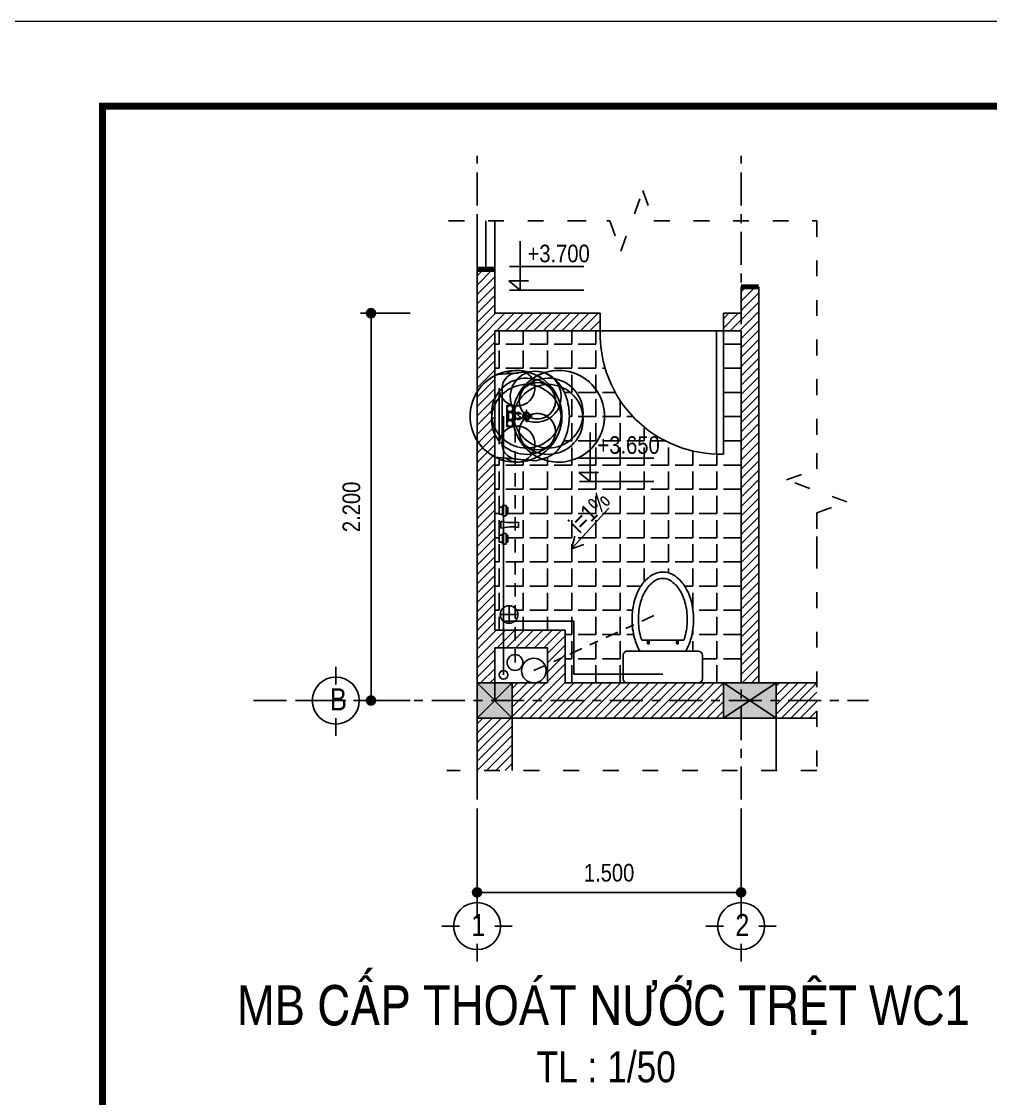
# Model space of a CAD drawing. Header units: millimetres. Extents: x -341 to 79, y 65 to 137.
# Drawn here: x -214.34 to -203.33, y 125.08 to 137.31 of the extents above; entities that cross this region are included whole.
import ezdxf

# ---------------------------------------------------------------- set-up
doc = ezdxf.new("R2010")
doc.units = ezdxf.units.MM
doc.header["$LTSCALE"] = 0.3
doc.header["$MEASUREMENT"] = 0
for name, pattern in [('ACAD_ISO03W100', [30, 12, -18]), ('CENTER', [2, 1.25, -0.25, 0.25, -0.25]), ('DASHDOTX2', [2, 1, -0.5, 0, -0.5]), ('DASHEDX2', [1.5, 1, -0.5])]:
    doc.linetypes.add(name, pattern=pattern)
doc.layers.get('0').update_dxf_attribs({"linetype": 'CONTINUOUS', "lineweight": 13})
doc.layers.get('DEFPOINTS').update_dxf_attribs({"linetype": 'CONTINUOUS', "lineweight": 13})
for name, color, linetype in [('CHU', 3, 'CONTINUOUS'), ('CHUSO', 141, 'CONTINUOUS'), ('HACTH', 8, 'CONTINUOUS'), ('HATCH', 8, 'CONTINUOUS'), ('KHUNG', 6, 'CONTINUOUS'), ('KT', 8, 'CONTINUOUS'), ('LAYER 1', 1, 'CONTINUOUS'), ('LAYER 7', 7, 'CONTINUOUS'), ('LAYER1', 1, 'CONTINUOUS'), ('LAYER3', 34, 'CONTINUOUS'), ('LAYER5', 5, 'CONTINUOUS'), ('LAYER7', 7, 'CONTINUOUS'), ('LAYER8', 8, 'CONTINUOUS'), ('ong', 5, 'CONTINUOUS'), ('THIETBI', 25, 'CONTINUOUS'), ('TUONG', 7, 'CONTINUOUS')]:
    doc.layers.add(name, color=color, linetype=linetype)
doc.styles.add('ATTR', font='romans.shx', dxfattribs={"width": 0.8, "height": 0.7})
doc.styles.add('HELVE-KT', font='VHELVCN.TTF')
doc.dimstyles.new('1-50', dxfattribs={"dimtxt": 0.2, "dimasz": 0.12, "dimexe": 0.12, "dimexo": 0.2, "dimgap": 0.12, "dimtad": 1, "dimdec": 3, "dimlfac": 0.5, "dimzin": 4, "dimdsep": 46, "dimtxsty": 'HELVE-KT', "dimblk1": 'DOT', "dimblk2": 'DOT', "dimsah": 1, "dimcen": -0.18, "dimadec": 3, "dimazin": 0, "dimtfac": 1, "dimtdec": 3, "dimtmove": 2, "dimatfit": 3, "dimldrblk": 'DOT', "dimfxl": 0, "dimtolj": 1, "dimtzin": 4, "dimarcsym": 0})

# ---------------------------------------------------------------- blocks, each defined once
blk = doc.blocks.new('_DOT')
at = {"color": 0, "linetype": 'ByBlock'}
blk.add_line((-0.5, 0), (-1, 0), dxfattribs=at)
at = {"color": 0, "linetype": 'ByBlock', "const_width": 0.5}
blk.add_lwpolyline([(-0.25, 0, 1), (0.25, 0, 1)], format="xyb", close=True, dxfattribs=at)
blk = doc.blocks.new('*D63')
at = {"layer": 'DEFPOINTS', "color": 0, "lineweight": -2, "ltscale": 5}
for p in [(-209.1595397607274, 128.554476332347), (-206.1595397607274, 128.554476332347), (-206.1595397607274, 127.4170804227089)]:
    blk.add_point(p, dxfattribs=at)
at = {"layer": 'LAYER 1', "color": 0, "lineweight": -2, "ltscale": 5}
for p, q in [((-209.1595397607274, 128.354476332347), (-209.1595397607274, 127.2970804227089)), ((-206.1595397607274, 128.354476332347), (-206.1595397607274, 127.2970804227089)), ((-209.0395397607274, 127.4170804227089), (-206.2795397607274, 127.4170804227089))]:
    blk.add_line(p, q, dxfattribs=at)
at = {"layer": 'LAYER 1', "color": 0, "lineweight": -2, "ltscale": 5, "xscale": 0.12, "yscale": 0.12, "zscale": 0.12, "rotation": 180}
blk.add_blockref('_DOT', (-209.1595397607274, 127.4170804227089), dxfattribs=at)
at = {"layer": 'LAYER 1', "color": 0, "lineweight": -2, "ltscale": 5, "xscale": 0.12, "yscale": 0.12, "zscale": 0.12}
blk.add_blockref('_DOT', (-206.1595397607274, 127.4170804227089), dxfattribs=at)
at = {"layer": 'LAYER 1', "color": 0, "ltscale": 5, "insert": (-207.6595397607274, 127.6392137560422), "char_height": 0.2, "attachment_point": 5, "style": 'HELVE-KT'}
blk.add_mtext('\\A1;1.500', dxfattribs=at)
blk = doc.blocks.new('TOILET')
at = {"layer": 'THIETBI', "linetype": 'Continuous'}
for p, q in [((2.25, 0), (-2.25, 0)), ((-2.5, -0.25), (-2.5, -1.75)), ((2.5, -1.75), (2.5, -0.25)), ((-2.25, -2), (2.25, -2)), ((-1.328885587445484, -2.699999999999932), (1.328885587445484, -2.699999999999989)), ((-0.9619002962733703, -2.476023252835319), (-0.9619002962733703, -2.701023903222449)), ((-0.8643275165757132, -2.476023252835319), (-0.9619002962733703, -2.476023252835319)), ((-0.9619002962733703, -2.701023903222449), (-0.8643275165757132, -2.701023903222449)), ((-0.8643275165757132, -2.701023903222449), (-0.8643275165757132, -2.476023252835319)), ((0.8619205168486133, -2.701023903222449), (0.8619205168486133, -2.476023252835319)), ((0.8619205168486133, -2.476023252835319), (0.959493296546043, -2.476023252835319)), ((0.959493296546043, -2.701023903222449), (0.8619205168486133, -2.701023903222449)), ((0.959493296546043, -2.476023252835319), (0.959493296546043, -2.701023903222449))]:
    blk.add_line(p, q, dxfattribs=at)
for centre, radius, start, end in [((-2.25, -0.25), 0.25, 90, 180), ((2.25, -0.25), 0.25, 0, 90), ((-2.25, -1.75), 0.25, 180, 270), ((1.337938406279363, -3.661379033137678), 3.234819193328465, 149.0965747149677, 164.9268623414033), ((-1.337938406280728, -3.661379033138246), 3.234819193329836, 15.07313765860166, 30.90342528502951), ((2.25, -1.75), 0.25, 270, 0), ((1.337938406279363, -3.661379033137166), 2.834819193328285, 160.1759760614096, 164.9268623413951), ((-1.337938406280728, -3.661379033138019), 2.834819193329868, 15.07313765856473, 19.82402393859776), ((2.637457049974273, -4.011362538314529), 4.580641306093185, 164.9268623414104, 180.0000000000054), ((2.637457049974046, -4.011362538315211), 4.180641306093212, 164.9268623413889, 179.9999999999965), ((-2.637457049976319, -4.011362538315325), 4.180641306095254, 5.063761851311246e-12, 15.07313765857124), ((-2.637457049976319, -4.0113625383147), 4.580641306095231, 359.9999999999972, 15.07313765858606), ((2.637457049976774, -4.011362538314927), 4.580641306095572, 180, 195.0731376585856), ((2.637457049976547, -4.011362538314529), 4.180641306095595, 180.0000000000051, 195.0731376585643), ((-2.6374570499745, -4.011362538314586), 4.180641306093665, 344.9268623413959, 359.9999999999953), ((-2.637457049974728, -4.011362538315325), 4.580641306093639, 344.9268623414112, 5.332585182154509e-12), ((1.337938406280728, -4.361346043491835), 3.234819193329827, 195.0731376585933, 213.0315475788831), ((1.337938406280728, -4.361346043491494), 2.834819193329956, 195.0731376585625, 213.0315475788917), ((-1.337938406279591, -4.36134604349229), 2.834819193328596, 326.9684524211129, 344.9268623413986), ((-1.337938406279591, -4.361346043492233), 3.234819193328677, 326.9684524211115, 344.9268623414048), ((0.5168646681931932, -4.895200544554314), 1.85545066632798, 213.0315475788863, 237.5002250693021), ((-0.5168646681929658, -4.89520054455437), 1.855450666327776, 302.4997749306895, 326.968452421117), ((0.5168646681929658, -4.8952005445542), 2.255450666327983, 213.0315475788855, 237.5002250693039), ((0, -5.706522592530462), 0.8934774074695488, 237.5002250693035, 270), ((0, -5.706522592530519), 0.8934774074695326, 270, 302.4997749306894), ((-0.5168646681929658, -4.8952005445542), 2.255450666327892, 302.4997749306941, 326.9684524211124), ((0, -5.706522592530348), 1.293477407469652, 237.5002250693031, 270), ((0, -5.706522592530519), 1.293477407469453, 270, 302.4997749307029)]:
    blk.add_arc(centre, radius, start, end, dxfattribs=at)
blk = doc.blocks.new('la')
at = {"layer": 'THIETBI', "linetype": 'Continuous'}
for p, q in [((-5933.44379870165, 607096.9278938042), (-5954.657236116378, 607330.2757053494)), ((-5700.095987156405, 607309.1017654629), (-5700.095987156405, 607252.294578268)), ((-5445.534738199225, 607330.2757053494), (-5466.748175613953, 607096.9278938042)), ((-5700.095987156405, 607278.0555106837), (-5734.787105645424, 607278.0555106837)), ((-5710.190800530276, 607249.5658061604), (-5715.470036458595, 607195.7922466656)), ((-5665.404868668316, 607278.0555106837), (-5700.095987156405, 607278.0555106837)), ((-5684.721937854214, 607195.7922466656), (-5690.001173785327, 607249.5658061604)), ((-5944.168579871206, 607224.2085182804), (-5944.168579871206, 607229.5737794738)), ((-5759.493611915408, 607200.4494683815), (-5715.012812269291, 607200.4494683815)), ((-5759.493611915408, 607183.478718451), (-5759.493611915408, 607200.4494683815)), ((-5759.493611915408, 607166.5079685205), (-5759.493611915408, 607183.478718451)), ((-5719.692424225992, 607191.9640934139), (-5727.825761422886, 607191.9640934139)), ((-5727.825761422886, 607174.9933434834), (-5672.366212892717, 607174.9933434834)), ((-5725.552112052588, 607183.478718451), (-5716.678920921309, 607183.478718451)), ((-5685.179162046312, 607200.4494683815), (-5640.698362400195, 607200.4494683815)), ((-5674.639862261152, 607183.478718451), (-5683.513053392431, 607183.478718451)), ((-5672.366212892717, 607191.9640934139), (-5680.499550089611, 607191.9640934139)), ((-5640.698362400195, 607200.4494683815), (-5640.698362400195, 607183.478718451)), ((-5640.698362400195, 607183.478718451), (-5640.698362400195, 607166.5079685205)), ((-5456.023394444397, 607229.5737794738), (-5456.023394444397, 607224.2085182804)), ((-5700.095987156405, 607139.3547686327), (-5859.314830218813, 607139.3547686327)), ((-5859.31483021858, 607122.3840186977), (-5540.877144096539, 607122.3840186978)), ((-5700.095987156405, 607166.5079685205), (-5759.493611915408, 607166.5079685205)), ((-5640.698362400195, 607166.5079685205), (-5700.095987156405, 607166.5079685205)), ((-5540.87714409679, 607139.3547686327), (-5700.095987156405, 607139.3547686327)), ((-5466.748175613953, 607096.9278938042), (-5933.44379870165, 607096.9278938042))]:
    blk.add_line(p, q, dxfattribs=at)
for centre, radius in [((-5700.095987156172, 607278.0555106841), 21.21343741315687), ((-5700.095987156172, 607278.0555106841), 16.9707499305255), ((-5742.522861982834, 607183.4787184515), 16.9707499305255), ((-5657.669112330441, 607183.4787184515), 16.9707499305255)]:
    blk.add_circle(centre, radius, dxfattribs=at)
for centre, radius, start, end in [((-5744.464750194129, 607315.4400154066), 151.686082919052, 126.1394149328383, 150.4377224630194), ((-5716.921617746491, 607277.7234812875), 198.3889853030901, 106.8298526196501, 126.1394149328383), ((-5698.920439606671, 607218.2127808502), 260.5626604476124, 90, 106.8298526196501), ((-5698.920439606671, 607218.2127808502), 260.5626604477563, 73.17014738034992, 90), ((-5680.919261464987, 607277.7234812875), 198.3889853030873, 53.86058506716174, 73.17014738034992), ((-5653.376129020144, 607315.4400154066), 151.686082919055, 29.56227753698059, 53.86058506716174), ((-5786.622446788613, 607339.3522209723), 103.2189295367069, 150.4377224630194, 180), ((-5611.218432424728, 607339.3522209723), 103.2189295367252, 0, 29.56227753698059), ((-5809.756896741826, 607330.2757053499), 144.9003393737205, 180, 190.3888578116886), ((-5786.622446788613, 607339.3522209723), 103.2189295367414, 180, 209.5622775369806), ((-5611.218432424728, 607339.3522209723), 103.2189295367332, 330.4377224630194, 0), ((-5744.464750194129, 607363.2644265287), 151.6860829190531, 209.5622775369806, 233.8605850671617), ((-5716.921617746491, 607400.9809606525), 198.3889853029024, 233.8605850671617, 253.1701473803499), ((-5700.095987156172, 607232.2578273343), 20.03675093646151, 59.74728664221707, 120.2527133577829), ((-5680.919261464987, 607400.9809606525), 198.3889853030186, 286.8298526196501, 306.1394149328383), ((-5653.376129020144, 607363.2644265287), 151.686082919052, 306.1394149328383, 330.4377224630194), ((-5859.31483021858, 607224.2085182809), 84.85374965263226, 180, 270), ((-5698.920439606671, 607460.4916610897), 260.5626604475996, 253.1701473803499, 266.458658478582), ((-5719.692424225759, 607196.2067809005), 4.242687482640058, 270, 354.3929373133142), ((-5698.920439606671, 607460.4916610897), 260.5626604477354, 273.0264019199498, 286.8298526196501), ((-5680.499550089378, 607196.2067809005), 4.242687482625124, 185.6070626866857, 270), ((-5540.877144096557, 607224.2085182809), 84.85374965263226, 270, 0), ((-5859.31483021858, 607224.2085182809), 101.8244995831652, 218.2452544057623, 270), ((-5540.877144096557, 607224.2085182809), 101.8244995831627, 270, 321.7547455942377)]:
    blk.add_arc(centre, radius, start, end, dxfattribs=at)
blk.add_spline([(-5445.534738204817, 607330.275705352), (-5488.399266112272, 607435.7992354915), (-5558.166908814947, 607489.0372223724), (-5649.338553096775, 607517.3672669327), (-5750.853421221862, 607517.367266933), (-5842.025065503458, 607489.0372223728), (-5911.792708206598, 607435.7992354913), (-5950.069890455718, 607366.4471325721), (-5954.657236119176, 607330.275705352)], degree=3, dxfattribs=at)
blk = doc.blocks.new('WALFCT1T')
for p, q in [((-5.5, -1), (-5, -1)), ((-5.5, -2), (-5.5, -1)), ((-2.5, -2), (-5.5, -2)), ((-5, -2), (-5, -2.5)), ((-5, -2.5), (-3, -2.5)), ((-3, -1), (-2.5, -1)), ((-3, -2.5), (-3, -2)), ((-2.5, -1), (-2.5, -2)), ((-1, -0.5), (1, -0.5)), ((2.5, -1), (3, -1)), ((2.5, -2), (2.5, -1)), ((5.5, -2), (2.5, -2)), ((3, -2), (3, -2.5)), ((3, -2.5), (5, -2.5)), ((5, -1), (5.5, -1)), ((5, -2.5), (5, -2)), ((5.5, -1), (5.5, -2)), ((0.75, -5.5), (-0.75, -5.5))]:
    blk.add_line(p, q)
for points in [[(-3, 0), (-3, -1), (-5, -1), (-5, 0)], [(-0.25, -0.5), (-0.25, 0), (0.25, 0), (0.25, -0.5)], [(5, 0), (5, -1), (3, -1), (3, 0)]]:
    blk.add_lwpolyline(points, close=True)
for centre, radius, start, end in [((-13.26580000000001, -3.619500000000016), 12.65625, 351.4554000000001, 14.26943), ((13.26579999999998, -3.619500000000016), 12.65624, 165.7306, 188.5446)]:
    blk.add_arc(centre, radius, start, end)
at = {"style": 'ATTR', "width": 0.8, "flags": 9}
blk.add_attdef('ESTCODE', (0, 0), '', height=0.7, dxfattribs=at)
blk = doc.blocks.new('*D64')
at = {"layer": 'DEFPOINTS', "color": 0, "lineweight": -2, "ltscale": 5}
for p in [(-210.3648398255447, 133.9964432168837), (-209.7206986879302, 133.9964432168837), (-209.7206986879302, 129.5964432168604)]:
    blk.add_point(p, dxfattribs=at)
at = {"layer": 'LAYER 1', "color": 0, "lineweight": -2, "ltscale": 5}
for p, q in [((-209.9206986879302, 133.9964432168837), (-210.4848398255447, 133.9964432168837)), ((-210.3648398255447, 129.7164432168604), (-210.3648398255447, 133.8764432168837)), ((-209.9206986879302, 129.5964432168604), (-210.4848398255447, 129.5964432168604))]:
    blk.add_line(p, q, dxfattribs=at)
at = {"layer": 'LAYER 1', "color": 0, "lineweight": -2, "ltscale": 5, "xscale": 0.12, "yscale": 0.12, "zscale": 0.12}
for p, rotation in [((-210.3648398255447, 133.9964432168837), 90), ((-210.3648398255447, 129.5964432168604), 270)]:
    blk.add_blockref('_DOT', p, dxfattribs=dict(at, rotation=rotation))
at = {"layer": 'LAYER 1', "color": 0, "ltscale": 5, "insert": (-210.5869731588781, 131.796443216872), "char_height": 0.2, "attachment_point": 5, "rotation": 90, "style": 'HELVE-KT'}
blk.add_mtext('\\A1;2.200', dxfattribs=at)

msp = doc.modelspace()

# ---------------------------------------------------------------- hatches: boundary and pattern name
at = {"layer": 'HATCH', "ltscale": 5}
h = msp.add_hatch(dxfattribs=at)
h.set_pattern_fill('ANSI31', color=256, scale=0.6, style=0)
h.set_pattern_definition([(45, (-209.1595397607419, 128.8011588293213), (-0.05303300858899106, 0.05303300858899106), [])])
h.paths.add_polyline_path([(-206.3595397607972, 129.7964432169302), (-208.1595397608584, 129.7964432169302), (-208.1595397608438, 130.3964432169652), (-208.959539760774, 130.396443216907), (-208.9595397607885, 133.7964432169885), (-207.7595397608205, 133.7964432169885), (-207.7595397608205, 133.9964432168255), (-208.959539760774, 133.9964432168837), (-208.959539760774, 134.4964432168837), (-209.1595397607419, 134.4964432168837), (-209.1595397607128, 129.7964432169302), (-208.9595397607885, 129.7964432169302), (-208.959539760774, 130.1964432168371), (-208.3595397608118, 130.1964432168371), (-208.3595397608118, 129.7964432169885), (-208.7595397607041, 129.7964432169302), (-208.7595397607041, 129.3964432168488), (-206.3595397607972, 129.396443216907)])
h.paths.add_polyline_path([(-208.7595397607041, 129.396443216907), (-209.1595397607274, 129.396443216907), (-209.1595397607128, 128.8011588293213), (-208.7595397607187, 128.8011588293213)])
h.paths.add_polyline_path([(-205.3002596400441, 129.796443216872), (-205.7595397608351, 129.7964432169302), (-205.7595397608205, 129.3964432168488), (-205.3002596400587, 129.396443216907)])
h.paths.add_polyline_path([(-205.959539760774, 133.9964432168837), (-205.959539760774, 134.2964432169302), (-206.1595397607128, 134.2964432169302), (-206.1595397607128, 133.9964432168255), (-206.3595397606808, 133.9964432168255), (-206.3595397606808, 133.7964432169302), (-206.1595397607128, 133.7964432169302), (-206.1595397607274, 129.7964432169302), (-205.959539760774, 129.796443216872)])
at = {"layer": 'LAYER8', "lineweight": -2, "ltscale": 0.08}
h = msp.add_hatch(color=256, dxfattribs=at)
h.paths.add_polyline_path([(-208.9595397606575, 129.5964432169768), (-209.159539760611, 129.7964432166974), (-209.1595397607274, 129.396443216907)])
h.paths.add_polyline_path([(-208.959539760774, 129.5964432168604), (-209.159539760611, 129.396443216907), (-208.7595397604713, 129.396443216907)])
h.paths.add_polyline_path([(-208.7595397607041, 129.7964432168138), (-208.9595397606575, 129.5964432168604), (-208.7595397607041, 129.396443216907)])
h.paths.add_polyline_path([(-208.7595397607041, 129.7964432169302), (-209.159539760611, 129.7964432169302), (-208.9595397606575, 129.5964432169768)])
h = msp.add_hatch(color=256, dxfattribs=at)
h.paths.add_polyline_path([(-206.3595397606808, 129.7964432169302), (-206.3595397609137, 129.3964432167905), (-206.0595397608671, 129.5964432169768)])
h.paths.add_polyline_path([(-206.0595397608671, 129.5964432168604), (-205.7595397608205, 129.7964432169302), (-206.3595397606808, 129.7964432169302)])
h.paths.add_polyline_path([(-206.3595397607972, 129.396443216907), (-205.7595397607041, 129.396443216907), (-206.0595397608671, 129.5964432169768)])
h.paths.add_polyline_path([(-206.0595397607507, 129.5964432169768), (-205.7595397607041, 129.3964432167905), (-205.7595397607041, 129.7964432169302)])
at = {"layer": 'THIETBI', "ltscale": 5}
h = msp.add_hatch(dxfattribs=at)
h.set_pattern_fill('ANGLE', color=256, angle=90, style=0)
h.set_pattern_definition([(90, (-206.1595397607274, 129.7964432169302), (-0.275, 1.683889348827611e-17), [0.2, -0.075]), (180, (-206.1595397607274, 129.7964432169302), (-3.367778697655222e-17, -0.275), [0.2, -0.075])])
edge = h.paths.add_edge_path()
edge.add_line((-208.959539760774, 133.7964432169302), (-208.9595397608904, 133.294889573319))
edge.add_line((-208.9595397608904, 133.2948895732026), (-208.545173874529, 133.3325592014791))
edge.add_ellipse((-208.4929148451741, 133.0475093469341), major_axis=(-0.2049200165977701, 0.2049200165977701), ratio=0.9999999988555627, start_angle=314.9999999672143, end_angle=325.38885719026274, ccw=False)
edge.add_spline(control_points=[(-208.4929148451741, 133.3373100226364), (-208.4685301638059, 133.3354589037682), (-208.391168335624, 133.3295861209828), (-208.2694731556661, 133.2551554801959), (-208.1633360030213, 133.112335551492), (-208.1087225321065, 132.9269862949933), (-208.1085673898309, 132.728921936554), (-208.1637580901701, 132.5461136154682), (-208.2819095014678, 132.3742711172291), (-208.4167538879523, 132.3389913001648), (-208.4929148451741, 132.319065037611)], knot_values=[0, 0, 0, 0, 36.4611558699869, 115.6751499635459, 203.4350907996118, 298.9068674971734, 400.42173562226, 495.8935123201131, 583.653453155385, 697.5507014357958, 697.5507014357958, 697.5507014357958, 697.5507014357958], degree=3, periodic=0)
edge.add_line((-208.4929148450577, 132.3190650377275), (-208.9595397608904, 132.3614854870449))
edge.add_line((-208.9595397608904, 132.3614854870449), (-208.959539760774, 130.396443216907))
edge.add_line((-208.959539760774, 130.396443216907), (-208.7961970184082, 130.396443216907))
edge.add_line((-208.7961970184082, 130.396443216907), (-208.7961970184082, 130.4741927901833))
edge.add_arc((-208.7961970184082, 130.5741927902765), 0.1000000000058208, 90, 270, ccw=False)
edge.add_arc((-208.7961970184082, 130.5741927902765), 0.1000000000058208, -90, 90, ccw=False)
edge.add_line((-208.7961970184082, 130.4741927901833), (-208.7961970184082, 130.396443216907))
edge.add_line((-208.7961970184082, 130.396443216907), (-208.1595397609602, 130.396443216907))
edge.add_line((-208.1595397609602, 130.396443216907), (-208.1595397609602, 129.7964432168138))
edge.add_line((-208.1595397609602, 129.7964432169302), (-207.4580708799734, 129.7964432169302))
edge.add_ellipse((-207.4541326327566, 129.8414432168557), major_axis=(-0.03181980519183319, 0.03181980519183319), ratio=0.9999999987998787, start_angle=45.00000003438089, end_angle=134.9999999656191, ccw=False)
edge.add_line((-207.4991326327985, 129.8414432198825), (-207.4991326326821, 130.1114432147789))
edge.add_ellipse((-207.4541326327566, 130.1114432169908), major_axis=(-0.03181980515364558, 0.03181980515364558), ratio=0.9999999986131136, start_angle=314.99999996026867, end_angle=405.00000003973133, ccw=False)
edge.add_line((-207.4541326322909, 130.1564432170327), (-207.3079091118965, 130.1564432170327))
edge.add_ellipse((-206.8083037194414, 130.4554914430101), major_axis=(-0.4117252673805337, 0.4117252673805337), ratio=0.9999999968645755, start_angle=60.073137736227125, end_angle=75.90342532722917, ccw=False)
edge.add_ellipse((-206.5743903634688, 130.5184884740357), major_axis=(-0.5830204568924255, 0.5830204568924255), ratio=0.9999999988377523, start_angle=45.00000003329592, end_angle=60.0731376877938, ccw=False)
edge.add_ellipse((-206.5743903634688, 130.5184884740357), major_axis=(-0.5830204568924238, -0.5830204568924233), ratio=0.999999998837754, start_angle=-60.07313768779369, end_angle=-45.00000003329592, ccw=False)
edge.add_ellipse((-206.8083037194414, 130.5814855049449), major_axis=(-0.4117252656655093, 0.4117252656655093), ratio=0.9999999969642842, start_angle=11.968452452006204, end_angle=29.926862413886226, ccw=False)
edge.add_ellipse((-206.9560969923008, 130.6775793151083), major_axis=(-0.2870720030291142, 0.2870720030291142), ratio=0.9999999990923826, start_angle=347.49977491656864, end_angle=371.9684524286788, ccw=False)
edge.add_ellipse((-207.0491326326122, 130.8236172839153), major_axis=(-0.1646327962888779, 0.1646327962888779), ratio=0.9999999992607727, start_angle=314.9999999788227, end_angle=347.4997749159088, ccw=False)
edge.add_ellipse((-207.0491326326122, 130.8236172839153), major_axis=(-0.1646327962888779, -0.1646327962888779), ratio=0.9999999992607727, start_angle=192.5002250840912, end_angle=225.0000000211773, ccw=False)
edge.add_ellipse((-207.1421682729236, 130.6775793151083), major_axis=(-0.2870720030291142, -0.2870720030291141), ratio=0.9999999990923838, start_angle=168.0315475713212, end_angle=192.5002250834314, ccw=False)
edge.add_ellipse((-207.2899615457831, 130.5814855049449), major_axis=(-0.4117252656655092, -0.4117252656655091), ratio=0.9999999969642844, start_angle=150.0731375861138, end_angle=168.0315475479937, ccw=False)
edge.add_ellipse((-207.5238749017557, 130.5184884740357), major_axis=(-0.5830204568924255, 0.5830204568924255), ratio=0.9999999988377523, start_angle=225.0000000332959, end_angle=240.0731376877938, ccw=False)
edge.add_ellipse((-207.5238749017557, 130.5184884740357), major_axis=(-0.5830204568924238, -0.5830204568924233), ratio=0.999999998837754, start_angle=119.92686231220631, end_angle=134.9999999667041, ccw=False)
edge.add_ellipse((-207.2899615457831, 130.4554914430101), major_axis=(-0.4117252673805351, -0.411725267380535), ratio=0.9999999968645723, start_angle=104.09657467277071, end_angle=119.92686226377279, ccw=False)
edge.add_line((-206.7903561534443, 130.1564432170327), (-206.6441326325843, 130.1564432170327))
edge.add_ellipse((-206.6441326324679, 130.1114432169908), major_axis=(-0.03181980519183319, 0.03181980519183319), ratio=0.9999999987998787, start_angle=225.0000000343809, end_angle=314.99999996561905, ccw=False)
edge.add_line((-206.5991326324259, 130.1114432160595), (-206.5991326324259, 129.8414432204646))
edge.add_ellipse((-206.6441326324679, 129.8414432168557), major_axis=(-0.03181980519183321, -0.03181980519183321), ratio=0.9999999987998788, start_angle=45.00000003438089, end_angle=134.9999999656191, ccw=False)
edge.add_line((-206.6401943850182, 129.7964432169302), (-206.1595397607274, 129.7964432169302))
edge.add_line((-206.1595397607274, 129.7964432169302), (-206.1595397608438, 133.7964432168138))
edge.add_line((-206.1595397608438, 133.7964432168138), (-206.3595397605644, 133.7964432169302))
edge.add_line((-206.3595397605644, 133.7964432169302), (-206.3595397606808, 132.396443216907))
edge.add_arc((-206.3995397607181, 133.756443216893), 1.360588108263953, 178.3153156843376, 271.6846843193015, ccw=False)
edge.add_line((-207.7595397608205, 133.7964432169302), (-208.959539760774, 133.7964432169302))
edge = h.paths.add_edge_path(flags=16)
edge.add_line((-208.6887708718972, 131.6239858953833), (-208.6887708720136, 131.5639841209251))
edge.add_ellipse((-208.7639908721288, 131.0633538948224), major_axis=(-0.3579725254098162, -0.3579725254098162), ratio=0.999999999893888, start_angle=216.4554000032151, end_angle=239.2693999915702)
edge.add_line((-208.8887708721999, 131.5539847139354), (-208.8887708721999, 131.5839858952296))
edge.add_line((-208.8887708721999, 131.583985895346), (-208.9087708722185, 131.583985895346))
edge.add_line((-208.9087708722185, 131.583985895346), (-208.9087708722185, 131.6039858953646))
edge.add_line((-208.9087708722185, 131.6039858953646), (-208.8887708723163, 131.6039858953646))
edge.add_line((-208.8887708723163, 131.6039858953646), (-208.8887708724327, 131.6339866666441))
edge.add_ellipse((-208.7639908721288, 132.1246178957718), major_axis=(-0.3579728083656821, 0.3579728083656821), ratio=0.999999999898956, start_angle=120.7305700035395, end_angle=143.5446000034201)
h.paths.add_polyline_path([(-208.8087708721254, 131.7939858955416), (-208.8087708720089, 131.7139858954671), (-208.828770872144, 131.7139858954671), (-208.828770872144, 131.6939858954485), (-208.8687708721812, 131.6939858954485), (-208.8687708721812, 131.7139858954671), (-208.9087708722185, 131.7139858954671), (-208.9087708723349, 131.7939858955416), (-208.8687708722977, 131.7939858955416), (-208.8687708721812, 131.8139858955602), (-208.8287708722604, 131.8139858955602), (-208.8287708722604, 131.7939858955416)], flags=16)
h.paths.add_polyline_path([(-208.8087708721254, 131.4739858952436), (-208.8087708721254, 131.3939858951691), (-208.8287708722604, 131.3939858951691), (-208.828770872144, 131.3739858951504), (-208.8687708721812, 131.3739858951504), (-208.8687708721812, 131.3939858951691), (-208.9087708722185, 131.3939858951691), (-208.9087708723349, 131.4739858952436), (-208.8687708722977, 131.4739858952436), (-208.8687708721812, 131.4939858952622), (-208.8287708722604, 131.4939858952622), (-208.8287708722604, 131.4739858952436)], flags=16)

# ---------------------------------------------------------------- linework, layer by layer
at = {"layer": 'CHU'}
for points in [[(-210.7648398255389, 129.9797765501627), (-210.7648398255389, 129.7797765502092)], [(-210.9648398255505, 129.5964432168604), (-211.1648398255331, 129.5964432168604)], [(-210.5648398255418, 129.5964432168604), (-210.3648398255447, 129.5964432168604)], [(-210.7648398255389, 129.396443216907), (-210.7648398255389, 129.1964432168371)], [(-209.1595397607274, 127.4170804225342), (-209.1595397607274, 127.2170804225808)], [(-206.1595397607274, 127.4170804226507), (-206.1595397607274, 127.2170804226972)], [(-209.359539760739, 127.033747089232), (-209.5595397607216, 127.033747089232)], [(-208.9595397607303, 127.033747089232), (-208.7595397607332, 127.033747089232)], [(-206.359539760739, 127.0337470893484), (-206.5595397607216, 127.0337470893484)], [(-205.9595397607303, 127.0337470893484), (-205.7595397607332, 127.0337470893484)], [(-209.1595397607274, 126.8337470892785), (-209.1595397607274, 126.6337470892087)], [(-206.1595397607274, 126.8337470893949), (-206.1595397607274, 126.6337470893251)]]:
    msp.add_lwpolyline(points, dxfattribs=at)
for centre in [(-210.7648398255389, 129.5964432168604), (-209.1595397607274, 127.033747089232), (-206.1595397607274, 127.0337470893484)]:
    msp.add_circle(centre, 0.2666666666666667, dxfattribs=at)
at = {"layer": 'DEFPOINTS', "linetype": 'Continuous', "ltscale": 0.08}
msp.add_lwpolyline([(-215.2157092974019, 107.6100541906637), (-173.2157092974019, 107.6100541906637), (-173.2157092974019, 137.3100541906753), (-215.2157092974019, 137.3100541906753)], close=True, dxfattribs=at)
at = {"layer": 'HACTH', "lineweight": -2, "ltscale": 0.08}
msp.add_circle((-208.8588884801583, 129.888454061362), 0.05070333629768892, dxfattribs=at)
at = {"layer": 'HATCH', "linetype": 'CENTER'}
for points in [[(-209.1595397607274, 127.1211489406616), (-209.1595397607274, 135.7833349788181)], [(-206.1595397607274, 127.1211489406616), (-206.1595397607274, 135.7833349788181)], [(-211.6994950640186, 129.5964432168604), (-204.7127484129418, 129.5964432168604)]]:
    msp.add_lwpolyline(points, dxfattribs=at)
at = {"layer": 'KHUNG', "linetype": 'Continuous', "ltscale": 0.08}
for points in [[(-208.8588884801583, 129.888454061362), (-208.8588884801583, 132.8281875300999)], [(-208.0588884802281, 129.8970944975459), (-208.0588884802281, 130.4970944975227), (-208.8588884801583, 130.4970944975227)], [(-208.0588884802281, 129.8970944975459), (-207.0491326326122, 129.8970944975459)]]:
    msp.add_lwpolyline(points, dxfattribs=at)
at = {"layer": 'LAYER 1', "ltscale": 5}
for p, q in [((-208.7961970184082, 130.6741927902532), (-208.7961970184082, 130.4741927901833)), ((-208.8961970183849, 130.5741927902765), (-208.6961970184315, 130.5741927902765))]:
    msp.add_line(p, q, dxfattribs=at)
for points in [[(-207.663511124378, 131.7813381107609), (-208.0878806900695, 131.3182074272391)], [(-208.0878806901277, 131.3182074272391), (-208.0498372541737, 131.4643141589096)], [(-208.0878806900695, 131.3182074272391), (-207.9456470114786, 131.3688439825984)]]:
    msp.add_lwpolyline(points, dxfattribs=at)
msp.add_circle((-208.7961970184082, 130.5741927902765), 0.1, dxfattribs=at)
at = {"layer": 'LAYER 7', "linetype": 'ACAD_ISO03W100', "ltscale": 0.05}
for points in [[(-208.0981850804204, 135.0461587580704), (-207.6502413186503, 135.0461587580704), (-207.5252413186503, 134.7027240806693), (-207.2752413186503, 135.3895934354715), (-207.1502413186503, 135.0461587580704), (-206.7022975568656, 135.0461587580704)], [(-209.4837094513026, 135.0461587580704), (-207.6502413186503, 135.0461587580704)], [(-207.1502413186503, 135.0461587580704), (-205.3002596400587, 135.0461587580704), (-205.3002596400587, 132.2273343988546)], [(-205.3002596400587, 131.2793906370845), (-205.3002596400587, 131.7273343988546), (-204.9568249626576, 131.8523343988546), (-205.6436943174598, 132.1023343988546), (-205.3002596400587, 132.2273343988546), (-205.3002596400587, 132.6752781606248)], [(-205.3002596400587, 131.7273343988546), (-205.3002596400587, 128.8011588293213), (-209.5037350353053, 128.8011588293213)]]:
    msp.add_lwpolyline(points, dxfattribs=at)
at = {"layer": 'LAYER1', "linetype": 'Continuous', "ltscale": 0.05}
for points in [[(-208.6696120992532, 134.8157415249353), (-208.6696120992532, 134.2601280366854)], [(-208.7906342280588, 134.525797662811), (-207.9469651348448, 134.525797662811)], [(-208.7975203856153, 134.3637061318351), (-208.5744734601143, 134.3637061318351)], [(-208.6696120992532, 134.2601280366854), (-208.7975203856153, 134.3637061318351)], [(-208.7906342280588, 134.2601280366854), (-207.9469651348448, 134.2601280366854)], [(-207.8746780982732, 132.6396711700564), (-207.8746780982732, 132.0840576818065)], [(-207.9957002270788, 132.3497273079321), (-207.1520311338649, 132.3497273079321)], [(-208.0025863846353, 132.1876357769562), (-207.7795394591343, 132.1876357769562)], [(-207.8746780982732, 132.0840576818065), (-208.0025863846353, 132.1876357769562)], [(-207.9957002270788, 132.0840576818065), (-207.1520311338649, 132.0840576818065)]]:
    msp.add_lwpolyline(points, dxfattribs=at)
at = {"layer": 'LAYER5', "color": 163, "linetype": 'Continuous'}
for p, q in [((-209.1595397607274, 135.0461587580704), (-209.1595397607274, 134.4964432168837)), ((-209.0595397607507, 134.4964432168837), (-209.0595397607507, 135.0461587580704)), ((-208.959539760774, 135.0461587580704), (-208.959539760774, 134.4964432168837)), ((-207.7595397608205, 133.7964432186765), (-206.3595397606808, 133.7964432186765))]:
    msp.add_line(p, q, dxfattribs=at)
msp.add_lwpolyline([(-206.3595397606808, 133.7964432168138), (-206.4395397607553, 133.7964432168138), (-206.4395397607553, 132.3964432167905), (-206.3595397606808, 132.3964432167905)], close=True, dxfattribs=at)
at = {"layer": 'LAYER5', "linetype": 'DASHEDX2', "ltscale": 0.5}
msp.add_lwpolyline([(-208.728568973655, 130.0288443490791), (-208.728568973655, 132.8298405059257)], dxfattribs=at)
at = {"layer": 'LAYER5', "color": 163, "linetype": 'Continuous'}
msp.add_arc((-206.3995397607181, 133.756443216893), 1.360588108239092, 178.3153156842852, 271.6846843224062, dxfattribs=at)
at = {"layer": 'LAYER7', "linetype": 'Continuous', "const_width": 0.08}
msp.add_lwpolyline([(-174.2157092974019, 136.3475073742304), (-213.415709297399, 136.3475073742304), (-213.415709297399, 108.5726010071668), (-174.2157092974019, 108.5726010071668)], close=True, dxfattribs=at)
at = {"layer": 'LAYER7', "lineweight": -2, "ltscale": 0.08}
for centre, radius in [((-208.728568973655, 130.0288443490791), 0.09), ((-208.5145247470793, 129.9364432169302), 0.14)]:
    msp.add_circle(centre, radius, dxfattribs=at)
at = {"layer": 'LAYER8', "lineweight": -2, "ltscale": 0.08}
for p, q in [((-209.1595397607274, 129.396443216907), (-208.7595397607041, 129.7964432169302)), ((-209.1595397607274, 129.7964432169302), (-208.7595397607041, 129.396443216907)), ((-206.3595397607972, 129.396443216907), (-205.7595397608205, 129.7964432169302)), ((-206.3595397607972, 129.7964432169302), (-205.7595397608205, 129.396443216907)), ((-205.7595397608205, 128.8011588293213), (-205.7595397608205, 129.396443216907))]:
    msp.add_line(p, q, dxfattribs=at)
for points in [[(-209.1595397607274, 134.4964432168837), (-209.1595397607274, 129.5964432168604)], [(-208.959539760774, 134.4964432168837), (-208.959539760774, 133.9964432168837)], [(-206.1595397607274, 133.9964432168837), (-206.1595397607274, 134.2964432169302)], [(-205.959539760774, 133.896443216907), (-205.959539760774, 134.2964432169302)], [(-207.7595397608205, 133.9964432168837), (-208.959539760774, 133.9964432168837)], [(-207.7595397608205, 133.9964432168837), (-208.959539760774, 133.9964432168837)], [(-207.7595397608205, 133.7964432169302), (-207.7595397608205, 133.9964432168837)], [(-206.1595397607274, 133.9964432168837), (-206.3595397606808, 133.9964432168837)], [(-206.1595397607274, 133.9964432168837), (-206.3595397606808, 133.9964432168837)], [(-206.3595397606808, 133.7964432168138), (-206.3595397606808, 133.9964432168837)], [(-205.959539760774, 129.7964432169302), (-205.959539760774, 133.9964432168837)], [(-207.7595397608205, 133.7964432169302), (-208.959539760774, 133.7964432169302)], [(-208.959539760774, 133.7964432169302), (-207.7595397608205, 133.7964432169302)], [(-208.959539760774, 133.7964432169302), (-208.959539760774, 130.396443216907)], [(-206.1595397607274, 133.7964432169302), (-206.3595397606808, 133.7964432169302)], [(-206.3595397606808, 133.7964432169302), (-206.1595397607274, 133.7964432169302)], [(-208.1595397608438, 129.7964432169302), (-208.1595397608438, 130.396443216907), (-208.959539760774, 130.396443216907)], [(-208.3595397607972, 129.7964432169302), (-208.3595397607972, 130.1964432168371), (-208.959539760774, 130.1964432168371)], [(-208.959539760774, 130.1964432168371), (-208.959539760774, 129.5964432168604)], [(-209.1595397607274, 129.7964432169302), (-208.3595397607972, 129.7964432169302)], [(-208.1595397608438, 129.7964432169302), (-205.3002596400587, 129.7964432169302)], [(-209.1595397607274, 128.8011588293213), (-209.1595397607274, 129.5964432168604)], [(-209.1595397607274, 129.396443216907), (-205.3002596400587, 129.396443216907)], [(-208.7595397607041, 128.8011588293213), (-208.7595397607041, 129.396443216907)]]:
    msp.add_lwpolyline(points, dxfattribs=at)
for points in [[(-206.1595397607274, 129.7964432169302), (-206.1595397607274, 133.7964432169302), (-206.1595397607274, 133.7964432169302), (-206.1595397607274, 129.7964432169302)], [(-208.7595397607041, 129.396443216907), (-208.7595397607041, 129.7964432169302), (-209.1595397607274, 129.7964432169302), (-209.1595397607274, 129.396443216907)], [(-205.7595397608205, 129.396443216907), (-205.7595397608205, 129.7964432169302), (-206.3595397607972, 129.7964432169302), (-206.3595397607972, 129.396443216907)]]:
    msp.add_lwpolyline(points, close=True, dxfattribs=at)
at = {"layer": 'ong', "linetype": 'DASHDOTX2', "ltscale": 0.5}
msp.add_lwpolyline([(-208.5145247470793, 129.9364432169302), (-207.0654766238964, 130.6004334699845)], dxfattribs=at)
at = {"layer": 'TUONG', "linetype": 'ByBlock', "ltscale": 5, "const_width": 0.06}
for points in [[(-208.959539760774, 134.4964432168837), (-209.1595397607274, 134.4964432168837)], [(-205.959539760774, 134.2964432169302), (-206.1595397607274, 134.2964432169302)]]:
    msp.add_lwpolyline(points, dxfattribs=at)

# ---------------------------------------------------------------- block references
at = {"layer": 'CHUSO', "linetype": 'Continuous', "xscale": 0.1800000000512227, "yscale": 0.1800000000512227, "zscale": 0.18, "rotation": 180}
msp.add_blockref('TOILET', (-207.0491326326122, 129.7964432169302), dxfattribs=at)
at = {"layer": 'KT', "xscale": 0.001999999978579581, "yscale": 0.001999999862164259, "zscale": 0.002, "rotation": 270}
msp.add_blockref('la', (-1423.153382544111, 121.4279956778829), dxfattribs=at)
at = {"layer": 'LAYER3', "linetype": 'Continuous', "ltscale": 0.4, "xscale": -0.0400000000372529, "yscale": 0.0400000000372529, "zscale": 0.04, "rotation": 90}
msp.add_blockref('WALFCT1T', (-208.9087708722185, 131.5939858953553), dxfattribs=at)

# ---------------------------------------------------------------- texts
at = {"layer": 'LAYER 1', "linetype": 'Continuous', "ltscale": 0.4, "insert": (-207.7240763740359, 126.3603953574966), "char_height": 0.2, "width": 10.54172554224323, "attachment_point": 2, "style": 'HELVE-KT'}
msp.add_mtext('{\\H2.25x;MB CAÁP THOAÙT NÖÔÙC TREÄT WC1}\\P {\\H1.75x;TL : 1/50}', dxfattribs=at)
at = {"layer": 'LAYER1', "linetype": 'Continuous', "ltscale": 0.05, "attachment_point": 1, "style": 'HELVE-KT'}
for s, insert, char_height, width in [('+3.700', (-208.5863876796615, 134.7752394444161), 0.2, 15.18452173913043), ('+3.650', (-207.7914536786815, 132.5991690895372), 0.2, 15.18452173913043), ('B', (-210.8300164472441, 129.7349862195171), 0.25, 13.09733333333333), ('1', (-209.2247163824326, 127.1722900918886), 0.25, 13.09733333333333), ('2', (-206.2247163824326, 127.172290092005), 0.25, 13.09733333333333)]:
    msp.add_mtext(s, dxfattribs=dict(at, insert=insert, char_height=char_height, width=width))
at = {"layer": 'LAYER1', "linetype": 'Continuous', "ltscale": 0.05, "insert": (-207.9936257631456, 131.4825375844576), "char_height": 0.2, "width": 5.26186451223895, "attachment_point": 7, "rotation": 45.21184598783892, "style": 'HELVE-KT'}
msp.add_mtext('i=1%', dxfattribs=at)

# ---------------------------------------------------------------- dimensions: what is measured, and where the dimension line sits
at = {"layer": 'LAYER 1', "ltscale": 5}
for base, p1, p2, angle, picture, middle in [((-210.3648398255447, 133.9964432168837), (-209.7206986879302, 129.5964432168604), (-209.7206986879302, 133.9964432168837), 90, '*D64', (-210.5869731588781, 131.796443216872)), ((-206.1595397607274, 127.4170804227089), (-209.1595397607274, 128.554476332347), (-206.1595397607274, 128.554476332347), 180, '*D63', (-207.6595397607274, 127.6392137560422))]:
    dim = msp.add_linear_dim(base=base, p1=p1, p2=p2, angle=angle, dimstyle='1-50', dxfattribs=at)
    dim.commit()
    dim.dimension.update_dxf_attribs({"geometry": picture, "text_midpoint": middle})

doc.saveas('drawing.dxf')
